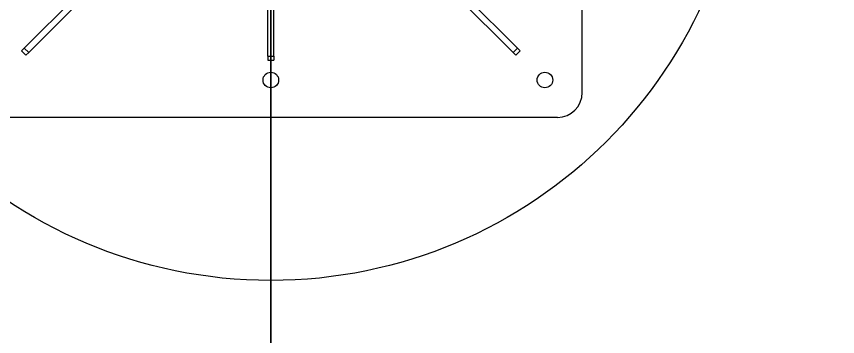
# Model space of a CAD drawing. Header units: inches. Extents: x -233729 to 737493, y -275239 to 196021.
# Drawn here: x 477595 to 478913, y 15204 to 15718 of the extents above; entities that cross this region are included whole.
import ezdxf

# ---------------------------------------------------------------- set-up
doc = ezdxf.new("R2010")
doc.units = ezdxf.units.IN
doc.header["$MEASUREMENT"] = 0
doc.layers.add('P_AX', color=7, linetype='Continuous')

# ---------------------------------------------------------------- blocks, each defined once
blk = doc.blocks.new('A$C48CB4C16')
at = {"color": 1}
for p, q in [((4100.6, 4905.5, 710.7), (4100.6, 9006.1, 710.7)), ((4100.6, 9006.1, 710.7), (4100.6, 805, 710.7))]:
    blk.add_line(p, q, dxfattribs=at)
at = {"layer": 'P_AX', "color": 6, "linetype": 'ByBlock', "lineweight": -2}
for p, q in [((3640.6, 5405.5, 710.7), (4560.6, 5405.5, 710.7)), ((3600.6, 5365.5, 710.7), (3600.6, 4905.5, 710.7)), ((4105.6, 5313.5, 710.7), (4095.6, 5313.5, 710.7)), ((4095.6, 5307.3, 710.7), (4095.6, 5313.5, 710.7)), ((4105.6, 5307.3, 710.7), (4105.6, 5313.5, 710.7)), ((3707.4, 5305.8, 710.7), (3700.3, 5298.7, 710.7)), ((3711.8, 5301.3, 710.7), (3704.8, 5294.2, 710.7)), ((3711.8, 5301.3, 710.7), (3707.4, 5305.8, 710.7)), ((3711.8, 5301.3, 710.7), (3924.4, 5088.8, 710.7)), ((4105.6, 5307.3, 710.7), (4095.6, 5307.3, 710.7)), ((4095.6, 5307.3, 710.7), (4095.6, 5159.7, 710.7)), ((4105.6, 5307.3, 710.7), (4105.6, 5159.7, 710.7)), ((4489.3, 5301.3, 710.7), (4276.8, 5088.8, 710.7)), ((4489.3, 5301.3, 710.7), (4493.7, 5305.8, 710.7)), ((4496.4, 5294.2, 710.7), (4489.3, 5301.3, 710.7)), ((4500.8, 5298.7, 710.7), (4493.7, 5305.8, 710.7)), ((3704.8, 5294.2, 710.7), (3700.3, 5298.7, 710.7)), ((3704.8, 5294.2, 710.7), (3917.3, 5081.7, 710.7)), ((4496.4, 5294.2, 710.7), (4283.8, 5081.7, 710.7)), ((4496.4, 5294.2, 710.7), (4500.8, 5298.7, 710.7))]:
    blk.add_line(p, q, dxfattribs=at)
at = {"layer": 'P_AX', "color": 6}
for radius in [4100.6, 761.8]:
    blk.add_circle((4100.6, 4905.5, 710.7), radius, dxfattribs=at)
at = {"layer": 'P_AX', "color": 6, "linetype": 'ByBlock', "lineweight": -2}
for centre in [(3660.6, 5345.5, 710.7), (4100.6, 5345.5, 710.7)]:
    blk.add_circle(centre, 12.5, dxfattribs=at)
blk.add_arc((3640.6, 5365.5, 710.7), 40, 90, 180, dxfattribs=at)

msp = doc.modelspace()

# ---------------------------------------------------------------- block references
at = {"color": 1, "rotation": 180.0000000029513}
msp.add_blockref('A$C48CB4C16', (482103.53833, 20961.31664, -710.66459), dxfattribs=at)

doc.saveas('drawing.dxf')
